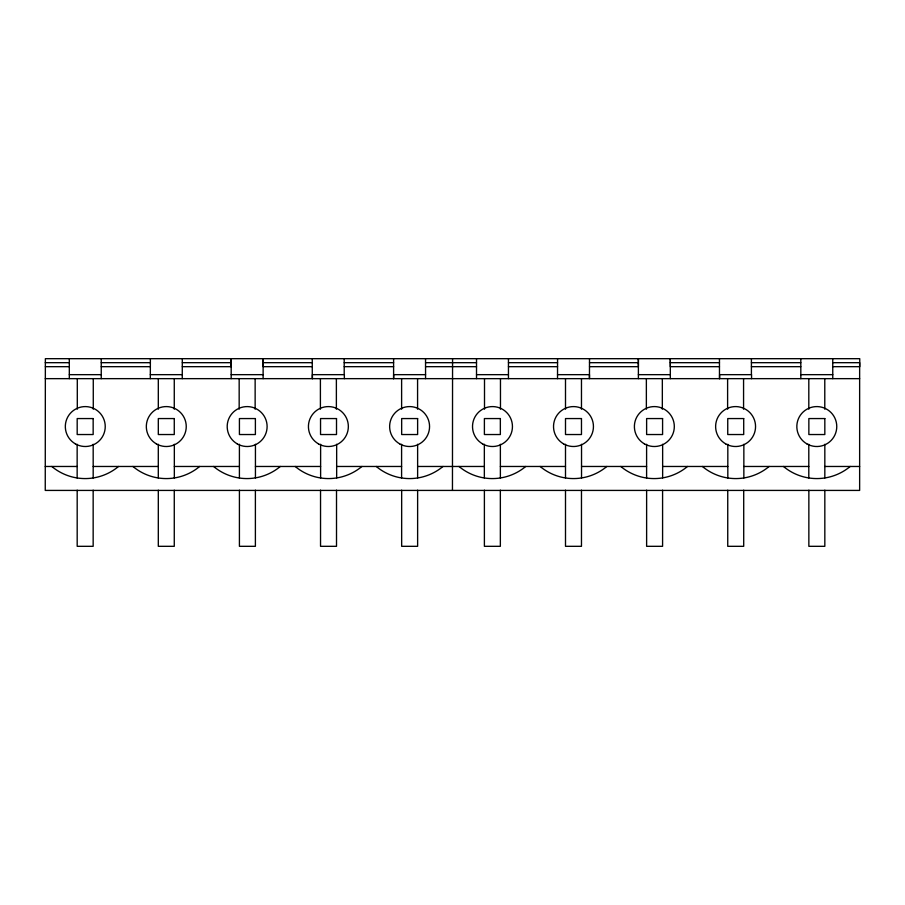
<?xml version="1.0" encoding="UTF-8"?>
<svg xmlns="http://www.w3.org/2000/svg" width="905" height="905" viewBox="0 0 905 905"><rect width="100%" height="100%" fill="white"/><g stroke="black" fill="none" stroke-linecap="round" stroke-linejoin="round"><path stroke-width="1.36" d="M231.182 378.652L231.182 358.685L231.182 366.672L182.312 366.672M263.117 378.652L263.129 358.685L263.129 366.672L312.27 366.672M638.387 378.652L638.387 358.685L638.387 366.672L589.506 366.672M670.322 378.652L670.322 358.685L670.322 366.672L719.464 366.672M45.25 362.679L69.312 362.679M101.247 362.679L150.377 362.679M182.312 362.679L231.182 362.679M263.129 362.679L312.27 362.679M344.205 362.679L393.607 362.679M425.542 362.679L476.516 362.679M508.452 362.679L557.571 362.679M589.506 362.679L638.387 362.679M670.322 362.679L719.464 362.679M751.41 362.679L800.801 362.679M832.736 362.679L859.637 362.679L859.637 490.42L45.25 490.42L45.363 358.685L859.75 358.685L859.75 366.672L832.736 366.672M45.363 366.672L69.312 366.672M101.247 366.672L150.377 366.672M344.205 366.672L393.607 366.672M425.542 366.672L476.516 366.672M508.452 366.672L557.571 366.672M751.41 366.672L800.801 366.672M69.312 374.659L101.247 374.659M150.321 374.659L182.256 374.659M231.182 374.659L263.117 374.659M425.565 374.659L393.63 374.659L393.63 378.652M476.516 374.659L508.452 374.659M557.514 374.659L589.46 374.659L589.46 378.652L589.506 358.685M638.387 374.659L670.322 374.659M800.835 374.659L832.77 374.659M45.25 378.652L859.637 378.652M45.25 466.471L77.151 466.471M93.181 466.471L158.296 466.471M174.337 466.471L239.406 466.471M255.436 466.471L320.619 466.471M336.66 466.471L401.594 466.471M417.624 466.471L484.345 466.471M500.375 466.471L565.501 466.471M581.53 466.471L646.6 466.471M662.641 466.471L727.824 466.471M743.853 466.471L808.799 466.471M824.828 466.471L859.637 466.471M832.736 358.685L832.77 378.652M824.828 444.265L824.828 477.964M824.828 490.159L824.828 546.315L808.855 546.315L808.855 490.159M824.783 378.652L824.783 409.196M808.81 378.652L808.81 409.196M808.799 444.265L808.799 477.953M800.801 358.685L800.835 378.652M751.557 378.652L751.557 374.659L719.622 374.659L719.622 378.652M751.41 358.685L751.41 374.659M743.853 444.265L743.853 477.953M743.571 378.652L743.571 409.196M743.706 490.159L743.706 546.315L727.744 546.315L727.744 490.159M727.824 444.265L727.824 477.976M727.609 378.652L727.609 409.196M719.464 358.685L719.464 378.652M662.641 444.265L662.641 477.885M662.584 490.159L662.584 546.315L646.623 546.315L646.623 490.159M662.336 378.652L662.336 409.196M646.6 444.265L646.6 478.032M646.362 378.652L646.362 409.196M581.474 378.652L581.474 409.196M581.53 444.265L581.53 477.953M581.474 490.159L581.474 546.315L565.501 546.315L565.501 490.159M565.501 378.652L565.501 409.196M565.501 444.265L565.501 477.964M557.571 358.685L557.514 378.652M508.452 358.685L508.452 378.652M500.465 378.652L500.465 409.196M500.375 444.265L500.375 477.964M500.352 490.159L500.352 546.315L484.39 546.315L484.39 490.159M484.503 378.652L484.503 409.196M484.345 444.265L484.345 477.964M476.516 358.685L476.516 378.652M452.568 358.685L452.455 490.42M425.542 358.685L425.565 378.652M417.578 378.652L417.578 409.196M417.624 444.265L417.624 477.964M417.624 490.159L417.624 546.315L401.662 546.315L401.662 490.159M401.616 378.652L401.616 409.196M401.594 444.265L401.594 477.953M393.607 358.685L393.607 378.652M344.353 378.652L344.353 374.659L312.417 374.659L312.417 378.652M344.205 358.685L344.205 374.659M336.66 444.265L336.66 477.953M336.513 490.159L336.513 546.315L320.54 546.315L320.54 490.159M336.377 378.652L336.377 409.196M320.619 444.265L320.619 477.976M320.404 378.652L320.404 409.196M312.27 358.685L312.27 378.652M255.436 444.265L255.436 477.885M255.391 490.159L255.391 546.315L239.418 546.315L239.418 490.159M255.142 378.652L255.142 409.196M239.406 444.265L239.406 478.032M239.169 378.652L239.169 409.196M182.312 358.685L182.256 378.652M174.337 444.265L174.337 477.953M174.269 378.652L174.269 409.196M174.269 490.159L174.269 546.315L158.307 546.315L158.307 490.159M158.307 378.652L158.307 409.196M158.296 444.265L158.296 477.964M150.377 358.685L150.321 378.652M101.247 358.685L101.247 378.652M93.272 378.652L93.272 409.196M93.181 444.265L93.181 477.964M93.158 490.159L93.158 546.315L77.185 546.315L77.185 490.159M77.298 378.652L77.298 409.196M77.151 444.265L77.151 477.964M69.312 358.685L69.312 378.652M118.521 466.471A52.015 52.015 0 0 1 51.789 466.471M442.998 466.471A52.015 52.015 0 0 1 376.265 466.471M361.921 466.471A52.015 52.015 0 0 1 295.2 466.471M280.312 466.471A52.015 52.015 0 0 1 213.591 466.471M199.654 466.471A52.015 52.015 0 0 1 132.922 466.471M525.726 466.471A52.015 52.015 0 0 1 458.993 466.471M850.191 466.471A52.015 52.015 0 0 1 783.47 466.471M769.126 466.471A52.015 52.015 0 0 1 702.393 466.471M687.517 466.471A52.015 52.015 0 0 1 620.785 466.471M606.848 466.471A52.015 52.015 0 0 1 540.127 466.471M93.158 418.563L77.185 418.563L77.185 434.536L93.158 434.536L93.158 418.563M174.269 418.563L158.307 418.563L158.307 434.536L174.269 434.536L174.269 418.563M255.391 418.563L239.418 418.563L239.418 434.536L255.391 434.536L255.391 418.563M336.513 418.563L320.54 418.563L320.54 434.536L336.513 434.536L336.513 418.563M417.624 418.563L401.662 418.563L401.662 434.536L417.624 434.536L417.624 418.563M500.352 418.563L484.39 418.563L484.39 434.536L500.352 434.536L500.352 418.563M581.474 418.563L565.501 418.563L565.501 434.536L581.474 434.536L581.474 418.563M662.584 418.563L646.623 418.563L646.623 434.536L662.584 434.536L662.584 418.563M743.706 418.563L727.744 418.563L727.744 434.536L743.706 434.536L743.706 418.563M824.828 418.563L808.855 418.563L808.855 434.536L824.828 434.536L824.828 418.563M399.614 443.835A19.955 19.955 0 0 0 429.558 426.549A19.955 19.955 0 0 0 399.614 409.264A19.955 19.955 0 0 0 399.614 443.835M318.413 443.835A19.955 19.955 0 0 0 348.346 426.549A19.955 19.955 0 0 0 318.413 409.264A19.955 19.955 0 0 0 318.413 443.835M237.178 443.835A19.955 19.955 0 0 0 267.111 426.549A19.955 19.955 0 0 0 237.178 409.264A19.955 19.955 0 0 0 237.178 443.835M156.305 443.835A19.955 19.955 0 0 0 186.249 426.549A19.955 19.955 0 0 0 156.305 409.264A19.955 19.955 0 0 0 156.305 443.835M75.307 443.835A19.955 19.955 0 0 0 105.24 426.549A19.955 19.955 0 0 0 75.307 409.264A19.955 19.955 0 0 0 75.307 443.835M482.501 443.835A19.955 19.955 0 0 0 512.445 426.549A19.955 19.955 0 0 0 482.501 409.264A19.955 19.955 0 0 0 482.501 443.835M563.51 443.835A19.955 19.955 0 0 0 593.442 426.549A19.955 19.955 0 0 0 563.51 409.264A19.955 19.955 0 0 0 563.51 443.835M644.371 443.835A19.955 19.955 0 0 0 674.316 426.549A19.955 19.955 0 0 0 644.371 409.264A19.955 19.955 0 0 0 644.371 443.835M725.606 443.835A19.955 19.955 0 0 0 755.551 426.549A19.955 19.955 0 0 0 725.606 409.264A19.955 19.955 0 0 0 725.606 443.835M806.819 443.835A19.955 19.955 0 0 0 836.763 426.549A19.955 19.955 0 0 0 806.819 409.264A19.955 19.955 0 0 0 806.819 443.835"/></g></svg>
